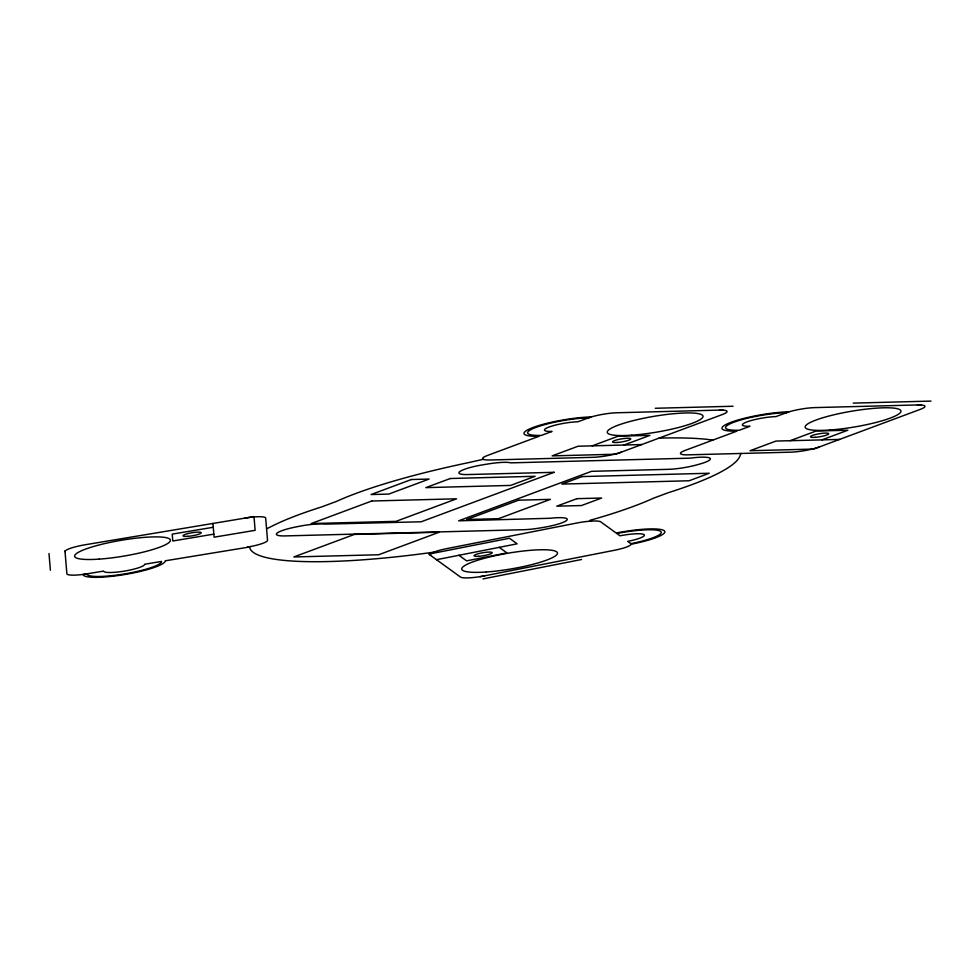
<?xml version="1.0" encoding="UTF-8"?>
<svg xmlns="http://www.w3.org/2000/svg" width="980" height="980" viewBox="0 0 980 980"><rect width="100%" height="100%" fill="white"/><g stroke="black" fill="none" stroke-linecap="round" stroke-linejoin="round"><path stroke-width="1.47" d="M433.711 552.218L420.383 553.982A219.63 36.248 -9.6 0 1 249.582 546.975L165.204 560.817A41.613 6.872 -9.6 0 1 124.73 574.525A41.613 6.872 -9.6 0 1 83.116 574.501L103.635 571.083A20.813 3.43 -9.6 0 0 124.448 571.095A20.813 3.43 -9.6 0 0 144.685 564.235L161.553 561.43A37.914 6.26 -9.6 0 1 124.681 573.913A37.914 6.26 -9.6 0 1 86.767 573.9M592.202 445.863L618.135 436.198L649.948 435.365L624.003 445.03M790.113 440.706L816.058 431.041L847.872 430.208L821.926 439.873M741.027 453.458L740.108 455.565A219.63 36.248 -9.6 0 1 668.213 492.732L653.391 498.244A219.63 36.248 -9.6 0 1 597.445 518.187L590.021 520.294L590.793 521.14L589.348 521.238M436.517 559.69L517.146 543.827L509.465 538.253L428.824 554.116L460.441 577.036A20.813 3.43 -9.6 0 0 484.439 575.86M479.967 576.742L614.362 550.295A20.813 3.43 -9.6 0 0 630.679 543.545M482.956 578.911L581.52 559.519M266.572 528.832L270.958 526.689A219.63 36.248 -9.6 0 1 321.771 506.88L336.581 501.368A219.63 36.248 -9.6 0 1 468.477 462.634L483.263 459.314M213.273 527.265L172.223 534.112L172.799 540.985L213.836 534.137M658.915 438.146L660.74 438.085A219.63 36.248 -9.6 0 1 705.918 439.224L712.889 440.081M655.326 408.268L733.077 406.247M853.249 403.123L931 401.09M722.995 410.007L616.959 412.764A20.813 3.43 -9.6 0 0 588.086 418.007M920.906 404.85L814.882 407.607A20.813 3.43 -9.6 0 0 786.009 412.85M641.68 444.565L578.065 446.231L552.12 455.884L615.734 454.23L722.395 414.516A20.813 3.43 -9.6 0 0 719.455 410.093M839.603 439.42L775.976 441.074L750.031 450.727L813.657 449.073L920.306 409.358A20.813 3.43 -9.6 0 0 917.378 404.936M499.237 547.355L506.917 552.928L466.603 560.854L458.91 555.28M212.954 523.455L214.093 537.187L255.131 530.339L253.992 516.607L85.26 544.745A20.813 3.43 -9.6 0 0 65.023 551.605M64.962 550.834L66.873 573.729A20.813 3.43 -9.6 0 0 87.673 573.741M49 553.504L50.397 570.287M786.585 412.641A37.914 6.26 -9.6 0 0 733.959 422.196A37.914 6.26 -9.6 0 0 739.312 430.245L749.97 426.276A20.813 3.43 -9.6 0 1 747.042 421.853A20.813 3.43 -9.6 0 1 775.915 416.61L788.888 411.784A41.613 6.872 -9.6 0 0 731.141 422.27A41.613 6.872 -9.6 0 0 736.997 431.102L685.118 450.42A20.813 3.43 -9.6 0 0 688.046 454.843L790.542 452.172A20.813 3.43 -9.6 0 0 819.415 446.929M588.662 417.799A37.914 6.26 -9.6 0 0 536.048 427.354A37.914 6.26 -9.6 0 0 541.389 435.402L552.059 431.433A20.813 3.43 -9.6 0 1 549.119 427.011A20.813 3.43 -9.6 0 1 577.992 421.768L590.965 416.941A41.613 6.872 -9.6 0 0 533.218 427.427A41.613 6.872 -9.6 0 0 539.086 436.259L487.195 455.577A20.813 3.43 -9.6 0 0 490.123 460L592.618 457.329A20.813 3.43 -9.6 0 0 621.504 452.086M630.851 543.667A37.914 6.26 -9.6 0 0 660.581 531.356A37.914 6.26 -9.6 0 0 616.837 533.5L619.997 535.803A20.813 3.43 -9.6 0 1 644.007 534.615A20.813 3.43 -9.6 0 1 627.69 541.377L631.537 544.157A41.613 6.872 -9.6 0 0 664.158 530.658A41.613 6.872 -9.6 0 0 616.151 533.01L600.765 521.862A20.813 3.43 -9.6 0 0 576.767 523.038L446.843 548.604A20.813 3.43 -9.6 0 0 430.526 555.354M247.291 547.122A20.813 3.43 -9.6 0 0 267.528 540.274L265.678 518.138A20.813 3.43 -9.6 0 0 244.865 518.126M411.404 479.514L371.053 494.545L388.729 494.091L429.081 479.061L411.404 479.514M371.751 501.013L311.224 523.565L396.043 521.348L456.582 498.808L371.751 501.013M450.286 478.51L425.786 487.636L510.605 485.419L535.105 476.292L450.286 478.51M354.38 534.418L293.853 556.959L378.672 554.754L439.212 532.214L354.38 534.418M554.055 472.311L421.167 521.789L324.674 524.129A24.5 4.043 -9.6 0 0 300.713 526.015A56.926 9.396 -9.6 0 0 295.323 527.081A24.5 4.043 -9.6 0 0 277.046 533.145A24.5 4.043 -9.6 0 0 285.29 535.913L523.859 529.702A24.5 4.043 -9.6 0 0 536.66 528.502A65.158 10.755 -9.6 0 0 542.908 527.497A24.5 4.043 -9.6 0 0 566.942 520.074A24.5 4.043 -9.6 0 0 550.197 518.273L458.64 520.821L591.528 471.331L668.213 469.334A24.5 4.043 -9.6 0 0 695.347 465.267A58.298 9.616 -9.6 0 0 700.075 463.957A24.5 4.043 -9.6 0 0 709.789 458.101A24.5 4.043 -9.6 0 0 690.361 458.15L510.825 462.854A24.5 4.043 -9.6 0 0 491.213 463.479A77.653 12.814 -9.6 0 0 483.679 464.667A24.5 4.043 -9.6 0 0 460.429 471.172A24.5 4.043 -9.6 0 0 467.827 474.553L554.055 472.311M518.616 500.192L466.725 519.51L498.538 518.677L550.429 499.359L518.616 500.192M582.034 476.574L561.859 484.083L689.087 480.776L709.263 473.254L582.034 476.574M576.926 498.673L556.75 506.182L581.495 505.545L601.671 498.024L576.926 498.673M815.029 437.337A9.249 1.531 -9.6 0 0 828.688 433.736A9.249 1.531 -9.6 0 0 814.98 434.655A9.249 1.531 -9.6 0 0 815.029 437.337M829.705 430.024A48.547 8.011 -9.6 0 0 900.951 411.11A48.547 8.011 -9.6 0 0 828.553 416.145A48.547 8.011 -9.6 0 0 829.705 430.024M617.118 442.482A9.249 1.531 -9.6 0 0 630.765 438.893A9.249 1.531 -9.6 0 0 617.069 439.812A9.249 1.531 -9.6 0 0 617.118 442.482M631.782 435.181A48.547 8.011 -9.6 0 0 703.028 416.267A48.547 8.011 -9.6 0 0 630.63 421.302A48.547 8.011 -9.6 0 0 631.782 435.181M478.461 556.322A9.249 1.531 -9.6 0 0 492.205 552.745A9.249 1.531 -9.6 0 0 478.595 553.627A9.249 1.531 -9.6 0 0 478.461 556.322M486.239 571.989A48.547 8.011 -9.6 0 0 557.485 553.075A48.547 8.011 -9.6 0 0 485.088 558.11A48.547 8.011 -9.6 0 0 486.239 571.989M187.67 536.354A9.249 1.531 -9.6 0 0 201.243 532.753A9.249 1.531 -9.6 0 0 187.45 533.708A9.249 1.531 -9.6 0 0 187.67 536.354M99.176 559.127A48.547 8.011 -9.6 0 0 170.422 540.213A48.547 8.011 -9.6 0 0 98.012 545.248A48.547 8.011 -9.6 0 0 99.176 559.127"/></g></svg>
